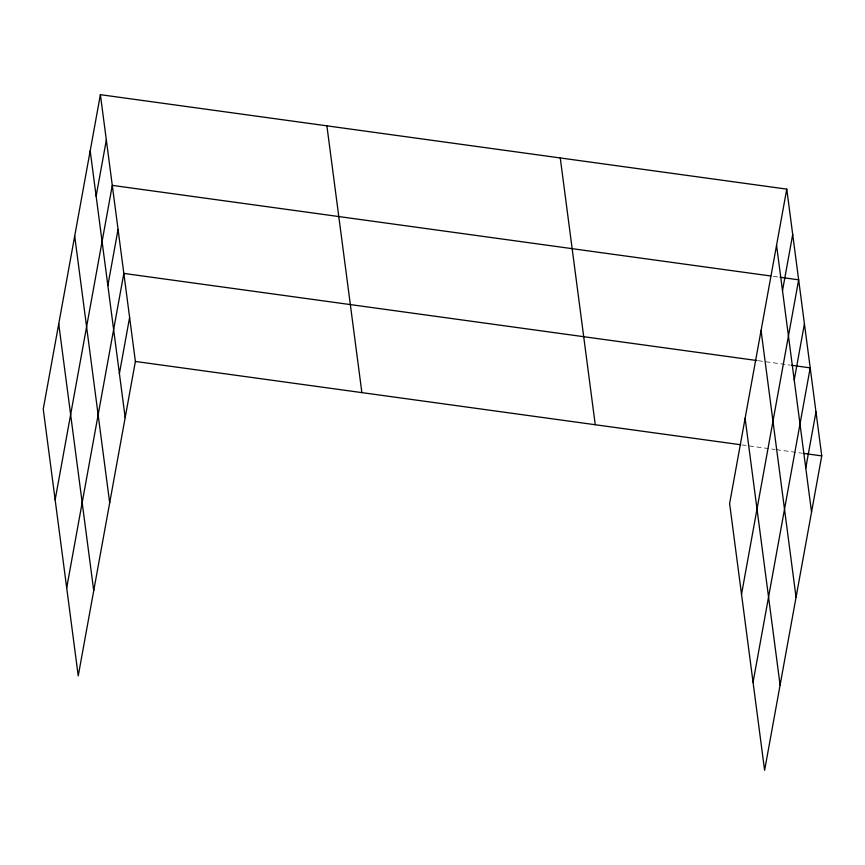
<?xml version="1.0" encoding="UTF-8"?>
<svg xmlns="http://www.w3.org/2000/svg" width="865" height="865" viewBox="0 0 865 865"><rect width="100%" height="100%" fill="white"/><g stroke="black" fill="none" stroke-linecap="round" stroke-linejoin="round"><path stroke-width="0.65" stroke-dasharray="4.33 3.24" d="M773.342 276.346L780.003 277.254M758.237 360.716L790.221 365.117M741.813 444.902L775.116 449.476M776.446 449.659L801.769 453.152"/><path stroke-width="1.3" d="M100.394 94.674L43.25 409.102L78.239 675.879L135.383 361.451L100.394 94.674L786.761 189.121L821.75 455.898L764.606 770.326L729.617 503.549L786.761 189.121M96.134 196.182L106.341 140.033M55.144 499.808L112.288 185.38L770.683 275.978M107.855 285.558L118.062 229.398M66.692 587.843L123.836 273.416L756.907 360.532M119.402 373.594L129.609 317.433M782.501 290.629L792.708 234.469M741.521 594.255L798.654 279.828L780.003 277.254M794.221 379.995L804.428 323.845M753.058 682.29L810.202 367.863L791.551 365.289M805.769 468.03L815.976 411.881M135.383 361.451L740.472 444.718M803.098 453.325L821.75 455.898M776.554 245.282L811.543 512.048M761.07 330.506L796.06 597.283M745.111 418.314L780.1 685.091M560.26 157.96L595.25 424.726M326.894 125.847L361.884 392.624M90.187 150.834L125.176 417.611M74.693 236.059L109.682 502.835M58.733 323.878L93.723 590.644"/></g></svg>
